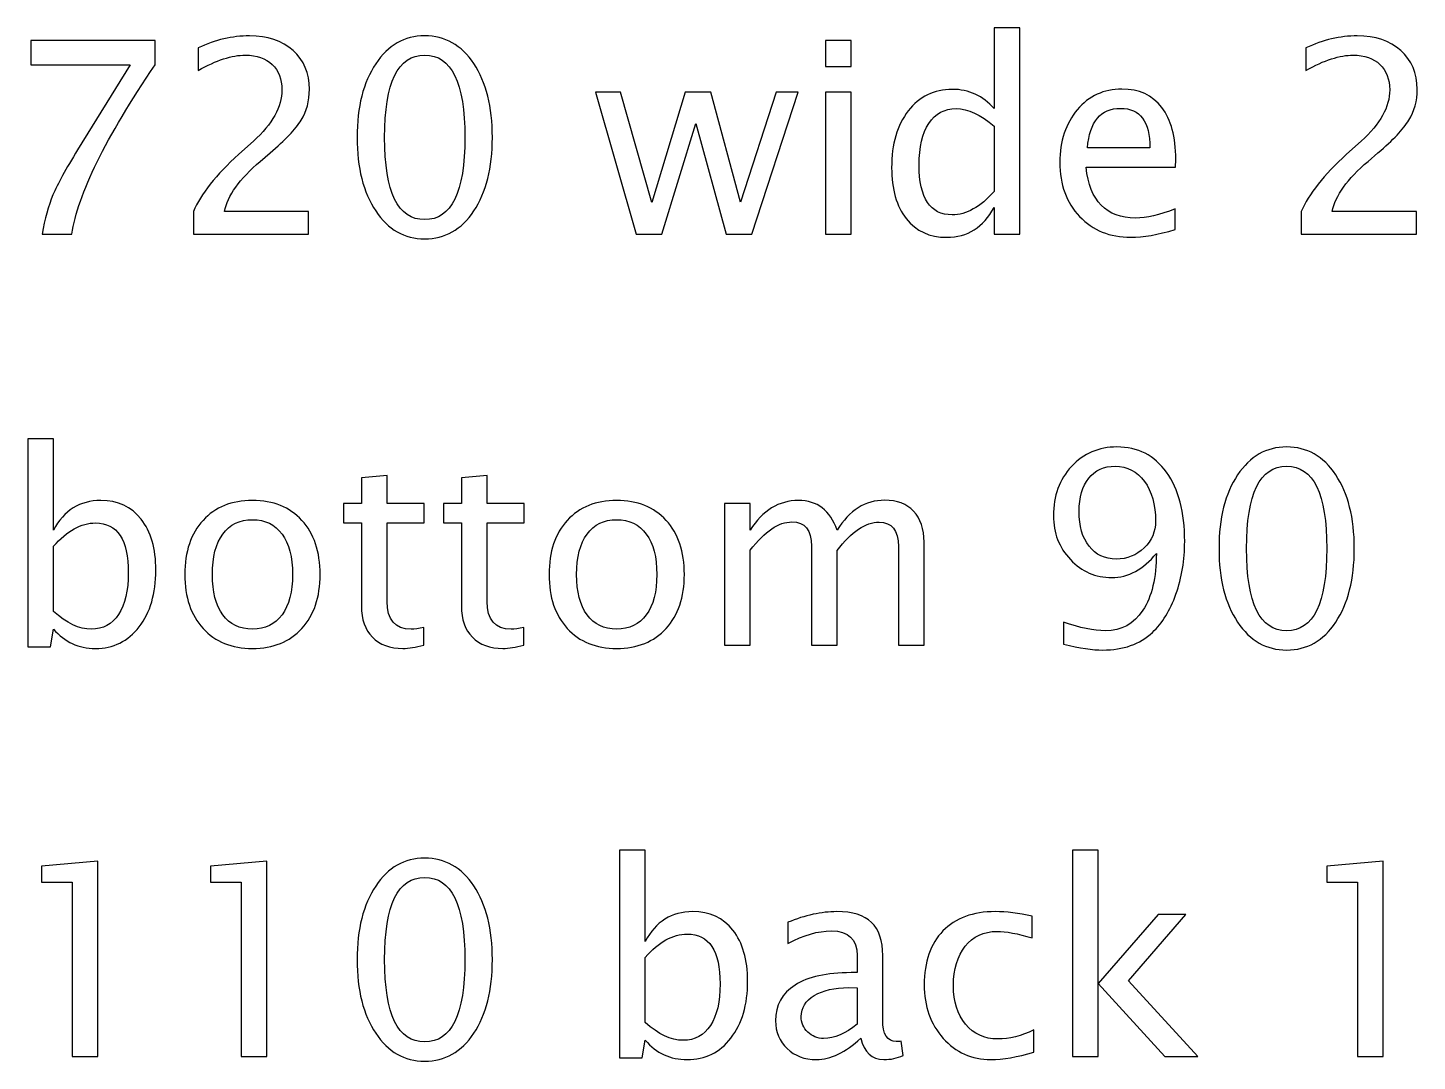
# Model space of a CAD drawing. Header units: centimetres. Extents: x -276 to 74, y -105 to 60.
# Drawn here: x -13.82 to 5.43, y -76.75 to -62.45 of the extents above; entities that cross this region are included whole.
import ezdxf

# ---------------------------------------------------------------- set-up
doc = ezdxf.new("R2010")
doc.units = ezdxf.units.CM
doc.header["$MEASUREMENT"] = 0
doc.layers.add('Layer 1', color=7, linetype='Continuous')

msp = doc.modelspace()

# ---------------------------------------------------------------- linework, layer by layer
at = {"layer": 'Layer 1'}
for points, knots in [([(-11.52961, -65.30326), (-11.52961, -65.30326), (-11.52961, -64.99211), (-11.52961, -64.99211), (-11.52961, -64.99211), (-11.4259, -64.74949), (-11.21661, -64.48464), (-10.90114, -64.1988), (-10.90114, -64.1988), (-10.90114, -64.1988), (-10.69741, -64.01606), (-10.69741, -64.01606), (-10.69741, -64.01606), (-10.43503, -63.77776), (-10.30353, -63.54193), (-10.30353, -63.30733), (-10.30353, -63.30733), (-10.30353, -63.15731), (-10.3486, -63.04001), (-10.43812, -62.9542), (-10.43812, -62.9542), (-10.52764, -62.86839), (-10.65173, -62.82517), (-10.80915, -62.82517), (-10.80915, -62.82517), (-10.99313, -62.82517), (-11.21106, -62.89555), (-11.46294, -63.03631), (-11.46294, -63.03631), (-11.46294, -63.03631), (-11.46294, -62.72516), (-11.46294, -62.72516), (-11.46294, -62.72516), (-11.22525, -62.61403), (-10.98881, -62.55847), (-10.75297, -62.55847), (-10.75297, -62.55847), (-10.50232, -62.55847), (-10.30106, -62.62576), (-10.14919, -62.76096), (-10.14919, -62.76096), (-9.99794, -62.89617), (-9.922, -63.0752), (-9.922, -63.29869), (-9.922, -63.29869), (-9.922, -63.4592), (-9.96028, -63.60181), (-10.03683, -63.7259), (-10.03683, -63.7259), (-10.114, -63.85061), (-10.25661, -64.00124), (-10.4659, -64.17904), (-10.4659, -64.17904), (-10.4659, -64.17904), (-10.60357, -64.29634), (-10.60357, -64.29634), (-10.60357, -64.29634), (-10.89003, -64.53897), (-11.05548, -64.77109), (-11.09993, -64.99211), (-11.09993, -64.99211), (-11.09993, -64.99211), (-9.93312, -64.99211), (-9.93312, -64.99211), (-9.93312, -64.99211), (-9.93312, -64.99211), (-9.93312, -65.30326), (-9.93312, -65.30326), (-9.93312, -65.30326), (-9.93312, -65.30326), (-11.52961, -65.30326), (-11.52961, -65.30326)], [0, 0, 0, 0, 0.05263158, 0.05263158, 0.05263158, 0.05263158, 0.10526316, 0.10526316, 0.10526316, 0.10526316, 0.15789474, 0.15789474, 0.15789474, 0.15789474, 0.21052632, 0.21052632, 0.21052632, 0.21052632, 0.26315789, 0.26315789, 0.26315789, 0.26315789, 0.31578947, 0.31578947, 0.31578947, 0.31578947, 0.36842105, 0.36842105, 0.36842105, 0.36842105, 0.42105263, 0.42105263, 0.42105263, 0.42105263, 0.47368421, 0.47368421, 0.47368421, 0.47368421, 0.52631579, 0.52631579, 0.52631579, 0.52631579, 0.57894737, 0.57894737, 0.57894737, 0.57894737, 0.63157895, 0.63157895, 0.63157895, 0.63157895, 0.68421053, 0.68421053, 0.68421053, 0.68421053, 0.73684211, 0.73684211, 0.73684211, 0.73684211, 0.78947368, 0.78947368, 0.78947368, 0.78947368, 0.84210526, 0.84210526, 0.84210526, 0.84210526, 0.89473684, 0.89473684, 0.89473684, 0.89473684, 1, 1, 1, 1]), ([(-8.32427, -65.36994), (-8.60517, -65.36994), (-8.83174, -65.24091), (-9.00337, -64.98347), (-9.00337, -64.98347), (-9.17561, -64.72603), (-9.26143, -64.38648), (-9.26143, -63.9642), (-9.26143, -63.9642), (-9.26143, -63.54193), (-9.17561, -63.20238), (-9.00337, -62.94494), (-9.00337, -62.94494), (-8.83174, -62.6875), (-8.60517, -62.55847), (-8.32427, -62.55847), (-8.32427, -62.55847), (-8.04214, -62.55847), (-7.81557, -62.68688), (-7.64394, -62.9437), (-7.64394, -62.9437), (-7.47293, -63.20053), (-7.38712, -63.54069), (-7.38712, -63.9642), (-7.38712, -63.9642), (-7.38712, -64.38648), (-7.47293, -64.72603), (-7.64394, -64.98347), (-7.64394, -64.98347), (-7.81557, -65.24091), (-8.04214, -65.36994), (-8.32427, -65.36994)], [0, 0, 0, 0, 0.11111111, 0.11111111, 0.11111111, 0.11111111, 0.22222222, 0.22222222, 0.22222222, 0.22222222, 0.33333333, 0.33333333, 0.33333333, 0.33333333, 0.44444444, 0.44444444, 0.44444444, 0.44444444, 0.55555556, 0.55555556, 0.55555556, 0.55555556, 0.66666667, 0.66666667, 0.66666667, 0.66666667, 0.77777778, 0.77777778, 0.77777778, 0.77777778, 1, 1, 1, 1]), ([(-0.43748, -65.30326), (-0.43748, -65.30326), (-0.43748, -64.9347), (-0.43748, -64.9347), (-0.43748, -64.9347), (-0.58256, -65.21004), (-0.8011, -65.34771), (-1.09312, -65.34771), (-1.09312, -65.34771), (-1.33018, -65.34771), (-1.51663, -65.2619), (-1.65245, -65.08965), (-1.65245, -65.08965), (-1.78827, -64.91741), (-1.85617, -64.68219), (-1.85617, -64.38401), (-1.85617, -64.38401), (-1.85617, -64.05804), (-1.779, -63.79566), (-1.62528, -63.59687), (-1.62528, -63.59687), (-1.47094, -63.3987), (-1.26845, -63.2993), (-1.01718, -63.2993), (-1.01718, -63.2993), (-0.78443, -63.2993), (-0.59058, -63.3882), (-0.43748, -63.56662), (-0.43748, -63.56662), (-0.43748, -63.56662), (-0.43748, -62.44734), (-0.43748, -62.44734), (-0.43748, -62.44734), (-0.43748, -62.44734), (-0.08188, -62.44734), (-0.08188, -62.44734), (-0.08188, -62.44734), (-0.08188, -62.44734), (-0.08188, -65.30326), (-0.08188, -65.30326), (-0.08188, -65.30326), (-0.08188, -65.30326), (-0.43748, -65.30326), (-0.43748, -65.30326)], [0, 0, 0, 0, 0.08333333, 0.08333333, 0.08333333, 0.08333333, 0.16666667, 0.16666667, 0.16666667, 0.16666667, 0.25, 0.25, 0.25, 0.25, 0.33333333, 0.33333333, 0.33333333, 0.33333333, 0.41666667, 0.41666667, 0.41666667, 0.41666667, 0.5, 0.5, 0.5, 0.5, 0.58333333, 0.58333333, 0.58333333, 0.58333333, 0.66666667, 0.66666667, 0.66666667, 0.66666667, 0.75, 0.75, 0.75, 0.75, 0.83333333, 0.83333333, 0.83333333, 0.83333333, 1, 1, 1, 1]), ([(3.818, -65.30326), (3.818, -65.30326), (3.818, -64.99211), (3.818, -64.99211), (3.818, -64.99211), (3.92171, -64.74949), (4.131, -64.48464), (4.44647, -64.1988), (4.44647, -64.1988), (4.44647, -64.1988), (4.6502, -64.01606), (4.6502, -64.01606), (4.6502, -64.01606), (4.91258, -63.77776), (5.04408, -63.54193), (5.04408, -63.30733), (5.04408, -63.30733), (5.04408, -63.15731), (4.99901, -63.04001), (4.90949, -62.9542), (4.90949, -62.9542), (4.81997, -62.86839), (4.69588, -62.82517), (4.53846, -62.82517), (4.53846, -62.82517), (4.35448, -62.82517), (4.13655, -62.89555), (3.88467, -63.03631), (3.88467, -63.03631), (3.88467, -63.03631), (3.88467, -62.72516), (3.88467, -62.72516), (3.88467, -62.72516), (4.12236, -62.61403), (4.3588, -62.55847), (4.59464, -62.55847), (4.59464, -62.55847), (4.84529, -62.55847), (5.04655, -62.62576), (5.19842, -62.76096), (5.19842, -62.76096), (5.34967, -62.89617), (5.42561, -63.0752), (5.42561, -63.29869), (5.42561, -63.29869), (5.42561, -63.4592), (5.38733, -63.60181), (5.31078, -63.7259), (5.31078, -63.7259), (5.23361, -63.85061), (5.091, -64.00124), (4.88171, -64.17904), (4.88171, -64.17904), (4.88171, -64.17904), (4.74404, -64.29634), (4.74404, -64.29634), (4.74404, -64.29634), (4.45758, -64.53897), (4.29213, -64.77109), (4.24768, -64.99211), (4.24768, -64.99211), (4.24768, -64.99211), (5.41449, -64.99211), (5.41449, -64.99211), (5.41449, -64.99211), (5.41449, -64.99211), (5.41449, -65.30326), (5.41449, -65.30326), (5.41449, -65.30326), (5.41449, -65.30326), (3.818, -65.30326), (3.818, -65.30326)], [0, 0, 0, 0, 0.05263158, 0.05263158, 0.05263158, 0.05263158, 0.10526316, 0.10526316, 0.10526316, 0.10526316, 0.15789474, 0.15789474, 0.15789474, 0.15789474, 0.21052632, 0.21052632, 0.21052632, 0.21052632, 0.26315789, 0.26315789, 0.26315789, 0.26315789, 0.31578947, 0.31578947, 0.31578947, 0.31578947, 0.36842105, 0.36842105, 0.36842105, 0.36842105, 0.42105263, 0.42105263, 0.42105263, 0.42105263, 0.47368421, 0.47368421, 0.47368421, 0.47368421, 0.52631579, 0.52631579, 0.52631579, 0.52631579, 0.57894737, 0.57894737, 0.57894737, 0.57894737, 0.63157895, 0.63157895, 0.63157895, 0.63157895, 0.68421053, 0.68421053, 0.68421053, 0.68421053, 0.73684211, 0.73684211, 0.73684211, 0.73684211, 0.78947368, 0.78947368, 0.78947368, 0.78947368, 0.84210526, 0.84210526, 0.84210526, 0.84210526, 0.89473684, 0.89473684, 0.89473684, 0.89473684, 1, 1, 1, 1]), ([(-13.6237, -65.30326), (-13.58913, -65.09459), (-13.53913, -64.9137), (-13.47492, -64.76183), (-13.47492, -64.76183), (-13.41071, -64.60996), (-13.2965, -64.40068), (-13.13352, -64.13521), (-13.13352, -64.13521), (-13.13352, -64.13521), (-12.40503, -62.95852), (-12.40503, -62.95852), (-12.40503, -62.95852), (-12.40503, -62.95852), (-13.77928, -62.95852), (-13.77928, -62.95852), (-13.77928, -62.95852), (-13.77928, -62.95852), (-13.77928, -62.62515), (-13.77928, -62.62515), (-13.77928, -62.62515), (-13.77928, -62.62515), (-12.06054, -62.62515), (-12.06054, -62.62515), (-12.06054, -62.62515), (-12.06054, -62.62515), (-12.06054, -62.95852), (-12.06054, -62.95852), (-12.06054, -62.95852), (-12.74643, -63.97099), (-13.13043, -64.75257), (-13.21254, -65.30326), (-13.21254, -65.30326), (-13.21254, -65.30326), (-13.6237, -65.30326), (-13.6237, -65.30326)], [0, 0, 0, 0, 0.1, 0.1, 0.1, 0.1, 0.2, 0.2, 0.2, 0.2, 0.3, 0.3, 0.3, 0.3, 0.4, 0.4, 0.4, 0.4, 0.5, 0.5, 0.5, 0.5, 0.6, 0.6, 0.6, 0.6, 0.7, 0.7, 0.7, 0.7, 0.8, 0.8, 0.8, 0.8, 1, 1, 1, 1]), ([(-2.77111, -62.98075), (-2.77111, -62.98075), (-2.77111, -62.62515), (-2.77111, -62.62515), (-2.77111, -62.62515), (-2.77111, -62.62515), (-2.41551, -62.62515), (-2.41551, -62.62515), (-2.41551, -62.62515), (-2.41551, -62.62515), (-2.41551, -62.98075), (-2.41551, -62.98075), (-2.41551, -62.98075), (-2.41551, -62.98075), (-2.77111, -62.98075), (-2.77111, -62.98075)], [0, 0, 0, 0, 0.2, 0.2, 0.2, 0.2, 0.4, 0.4, 0.4, 0.4, 0.6, 0.6, 0.6, 0.6, 1, 1, 1, 1]), ([(-8.32489, -65.10323), (-7.95386, -65.10323), (-7.76865, -64.72356), (-7.76865, -63.9642), (-7.76865, -63.9642), (-7.76865, -63.20485), (-7.95386, -62.82517), (-8.32489, -62.82517), (-8.32489, -62.82517), (-8.69469, -62.82517), (-8.8799, -63.20485), (-8.8799, -63.9642), (-8.8799, -63.9642), (-8.8799, -64.72356), (-8.69469, -65.10323), (-8.32489, -65.10323)], [0, 0, 0, 0, 0.2, 0.2, 0.2, 0.2, 0.4, 0.4, 0.4, 0.4, 0.6, 0.6, 0.6, 0.6, 1, 1, 1, 1]), ([(2.07148, -65.24029), (1.83256, -65.3119), (1.62822, -65.34771), (1.45782, -65.34771), (1.45782, -65.34771), (1.16705, -65.34771), (0.9306, -65.2514), (0.74848, -65.0594), (0.74848, -65.0594), (0.56635, -64.8674), (0.47499, -64.61861), (0.47499, -64.31239), (0.47499, -64.31239), (0.47499, -64.01544), (0.55524, -63.77159), (0.71637, -63.58082), (0.71637, -63.58082), (0.8775, -63.39067), (1.0837, -63.2956), (1.33497, -63.2956), (1.33497, -63.2956), (1.57265, -63.2956), (1.75663, -63.38018), (1.88627, -63.54934), (1.88627, -63.54934), (2.01592, -63.71849), (2.08074, -63.95803), (2.08074, -64.26856), (2.08074, -64.26856), (2.08074, -64.26856), (2.07889, -64.37722), (2.07889, -64.37722), (2.07889, -64.37722), (2.07889, -64.37722), (0.83799, -64.37722), (0.83799, -64.37722), (0.83799, -64.37722), (0.88985, -64.84641), (1.11889, -65.08101), (1.5245, -65.08101), (1.5245, -65.08101), (1.67328, -65.08101), (1.85541, -65.03903), (2.07148, -64.95507), (2.07148, -64.95507), (2.07148, -64.95507), (2.07148, -65.24029), (2.07148, -65.24029)], [0, 0, 0, 0, 0.07692308, 0.07692308, 0.07692308, 0.07692308, 0.15384615, 0.15384615, 0.15384615, 0.15384615, 0.23076923, 0.23076923, 0.23076923, 0.23076923, 0.30769231, 0.30769231, 0.30769231, 0.30769231, 0.38461538, 0.38461538, 0.38461538, 0.38461538, 0.46153846, 0.46153846, 0.46153846, 0.46153846, 0.53846154, 0.53846154, 0.53846154, 0.53846154, 0.61538462, 0.61538462, 0.61538462, 0.61538462, 0.69230769, 0.69230769, 0.69230769, 0.69230769, 0.76923077, 0.76923077, 0.76923077, 0.76923077, 0.84615385, 0.84615385, 0.84615385, 0.84615385, 1, 1, 1, 1]), ([(-5.39551, -65.30326), (-5.39551, -65.30326), (-5.95854, -63.34005), (-5.95854, -63.34005), (-5.95854, -63.34005), (-5.95854, -63.34005), (-5.61159, -63.34005), (-5.61159, -63.34005), (-5.61159, -63.34005), (-5.61159, -63.34005), (-5.18005, -64.86432), (-5.18005, -64.86432), (-5.18005, -64.86432), (-5.18005, -64.86432), (-4.71456, -63.34005), (-4.71456, -63.34005), (-4.71456, -63.34005), (-4.71456, -63.34005), (-4.35896, -63.34005), (-4.35896, -63.34005), (-4.35896, -63.34005), (-4.35896, -63.34005), (-3.94965, -64.86185), (-3.94965, -64.86185), (-3.94965, -64.86185), (-3.94965, -64.86185), (-3.45453, -63.34005), (-3.45453, -63.34005), (-3.45453, -63.34005), (-3.45453, -63.34005), (-3.15078, -63.34005), (-3.15078, -63.34005), (-3.15078, -63.34005), (-3.15078, -63.34005), (-3.79161, -65.30326), (-3.79161, -65.30326), (-3.79161, -65.30326), (-3.79161, -65.30326), (-4.14721, -65.30326), (-4.14721, -65.30326), (-4.14721, -65.30326), (-4.14721, -65.30326), (-4.56825, -63.7722), (-4.56825, -63.7722), (-4.56825, -63.7722), (-4.56825, -63.7722), (-5.03991, -65.30326), (-5.03991, -65.30326), (-5.03991, -65.30326), (-5.03991, -65.30326), (-5.39551, -65.30326), (-5.39551, -65.30326)], [0, 0, 0, 0, 0.07142857, 0.07142857, 0.07142857, 0.07142857, 0.14285714, 0.14285714, 0.14285714, 0.14285714, 0.21428571, 0.21428571, 0.21428571, 0.21428571, 0.28571429, 0.28571429, 0.28571429, 0.28571429, 0.35714286, 0.35714286, 0.35714286, 0.35714286, 0.42857143, 0.42857143, 0.42857143, 0.42857143, 0.5, 0.5, 0.5, 0.5, 0.57142857, 0.57142857, 0.57142857, 0.57142857, 0.64285714, 0.64285714, 0.64285714, 0.64285714, 0.71428571, 0.71428571, 0.71428571, 0.71428571, 0.78571429, 0.78571429, 0.78571429, 0.78571429, 0.85714286, 0.85714286, 0.85714286, 0.85714286, 1, 1, 1, 1]), ([(-2.77111, -65.30326), (-2.77111, -65.30326), (-2.77111, -63.34005), (-2.77111, -63.34005), (-2.77111, -63.34005), (-2.77111, -63.34005), (-2.41551, -63.34005), (-2.41551, -63.34005), (-2.41551, -63.34005), (-2.41551, -63.34005), (-2.41551, -65.30326), (-2.41551, -65.30326), (-2.41551, -65.30326), (-2.41551, -65.30326), (-2.77111, -65.30326), (-2.77111, -65.30326)], [0, 0, 0, 0, 0.2, 0.2, 0.2, 0.2, 0.4, 0.4, 0.4, 0.4, 0.6, 0.6, 0.6, 0.6, 1, 1, 1, 1]), ([(-0.43748, -63.80986), (-0.62207, -63.6475), (-0.79678, -63.566), (-0.96224, -63.566), (-0.96224, -63.566), (-1.12522, -63.566), (-1.25116, -63.63391), (-1.34068, -63.77035), (-1.34068, -63.77035), (-1.4302, -63.90617), (-1.47465, -64.09879), (-1.47465, -64.3482), (-1.47465, -64.3482), (-1.47465, -64.8069), (-1.32277, -65.03656), (-1.01842, -65.03656), (-1.01842, -65.03656), (-0.82086, -65.03656), (-0.62701, -64.92852), (-0.43748, -64.71306), (-0.43748, -64.71306), (-0.43748, -64.71306), (-0.43748, -63.80986), (-0.43748, -63.80986)], [0, 0, 0, 0, 0.14285714, 0.14285714, 0.14285714, 0.14285714, 0.28571429, 0.28571429, 0.28571429, 0.28571429, 0.42857143, 0.42857143, 0.42857143, 0.42857143, 0.57142857, 0.57142857, 0.57142857, 0.57142857, 0.71428571, 0.71428571, 0.71428571, 0.71428571, 1, 1, 1, 1]), ([(0.85651, -64.11052), (0.85651, -64.11052), (1.72329, -64.11052), (1.72329, -64.11052), (1.72329, -64.11052), (1.72329, -63.74504), (1.58685, -63.5623), (1.3146, -63.5623), (1.3146, -63.5623), (1.04049, -63.5623), (0.888, -63.74504), (0.85651, -64.11052)], [0, 0, 0, 0, 0.25, 0.25, 0.25, 0.25, 0.5, 0.5, 0.5, 0.5, 1, 1, 1, 1]), ([(-13.82373, -71.01756), (-13.82373, -71.01756), (-13.82373, -68.13941), (-13.82373, -68.13941), (-13.82373, -68.13941), (-13.82373, -68.13941), (-13.46813, -68.13941), (-13.46813, -68.13941), (-13.46813, -68.13941), (-13.46813, -68.13941), (-13.46813, -69.40315), (-13.46813, -69.40315), (-13.46813, -69.40315), (-13.32243, -69.12843), (-13.10327, -68.99137), (-12.81126, -68.99137), (-12.81126, -68.99137), (-12.57481, -68.99137), (-12.38898, -69.07719), (-12.25316, -69.24943), (-12.25316, -69.24943), (-12.11734, -69.42168), (-12.04943, -69.65689), (-12.04943, -69.95508), (-12.04943, -69.95508), (-12.04943, -70.27981), (-12.1266, -70.54219), (-12.28033, -70.74098), (-12.28033, -70.74098), (-12.43405, -70.94038), (-12.63654, -71.03978), (-12.88719, -71.03978), (-12.88719, -71.03978), (-13.11994, -71.03978), (-13.31379, -70.95088), (-13.46813, -70.77246), (-13.46813, -70.77246), (-13.46813, -70.77246), (-13.51134, -71.01756), (-13.51134, -71.01756), (-13.51134, -71.01756), (-13.51134, -71.01756), (-13.82373, -71.01756), (-13.82373, -71.01756)], [0, 0, 0, 0, 0.08333333, 0.08333333, 0.08333333, 0.08333333, 0.16666667, 0.16666667, 0.16666667, 0.16666667, 0.25, 0.25, 0.25, 0.25, 0.33333333, 0.33333333, 0.33333333, 0.33333333, 0.41666667, 0.41666667, 0.41666667, 0.41666667, 0.5, 0.5, 0.5, 0.5, 0.58333333, 0.58333333, 0.58333333, 0.58333333, 0.66666667, 0.66666667, 0.66666667, 0.66666667, 0.75, 0.75, 0.75, 0.75, 0.83333333, 0.83333333, 0.83333333, 0.83333333, 1, 1, 1, 1]), ([(0.52624, -70.98051), (0.52624, -70.98051), (0.52624, -70.67677), (0.52624, -70.67677), (0.52624, -70.67677), (0.75281, -70.75579), (0.94542, -70.7953), (1.1047, -70.7953), (1.1047, -70.7953), (1.32634, -70.7953), (1.49981, -70.70085), (1.62452, -70.51194), (1.62452, -70.51194), (1.74923, -70.32302), (1.81158, -70.06003), (1.81158, -69.72356), (1.81158, -69.72356), (1.6307, -69.94643), (1.42511, -70.05817), (1.19422, -70.05817), (1.19422, -70.05817), (0.96888, -70.05817), (0.7775, -69.97545), (0.62069, -69.80938), (0.62069, -69.80938), (0.46388, -69.64331), (0.38548, -69.44143), (0.38548, -69.20251), (0.38548, -69.20251), (0.38548, -68.9284), (0.46882, -68.70121), (0.63613, -68.52094), (0.63613, -68.52094), (0.80281, -68.34067), (1.01272, -68.25054), (1.26583, -68.25054), (1.26583, -68.25054), (1.55661, -68.25054), (1.78565, -68.36722), (1.95296, -68.60058), (1.95296, -68.60058), (2.12026, -68.83395), (2.20422, -69.15312), (2.20422, -69.55873), (2.20422, -69.55873), (2.20422, -69.81679), (2.1641, -70.05941), (2.08322, -70.2866), (2.08322, -70.2866), (2.00235, -70.51441), (1.89431, -70.69097), (1.75787, -70.81753), (1.75787, -70.81753), (1.58378, -70.98051), (1.35412, -71.06201), (1.07013, -71.06201), (1.07013, -71.06201), (0.92999, -71.06201), (0.7491, -71.03484), (0.52624, -70.98051)], [0, 0, 0, 0, 0.0625, 0.0625, 0.0625, 0.0625, 0.125, 0.125, 0.125, 0.125, 0.1875, 0.1875, 0.1875, 0.1875, 0.25, 0.25, 0.25, 0.25, 0.3125, 0.3125, 0.3125, 0.3125, 0.375, 0.375, 0.375, 0.375, 0.4375, 0.4375, 0.4375, 0.4375, 0.5, 0.5, 0.5, 0.5, 0.5625, 0.5625, 0.5625, 0.5625, 0.625, 0.625, 0.625, 0.625, 0.6875, 0.6875, 0.6875, 0.6875, 0.75, 0.75, 0.75, 0.75, 0.8125, 0.8125, 0.8125, 0.8125, 0.875, 0.875, 0.875, 0.875, 1, 1, 1, 1]), ([(3.61675, -71.06201), (3.33585, -71.06201), (3.10928, -70.93298), (2.93765, -70.67554), (2.93765, -70.67554), (2.76541, -70.4181), (2.67959, -70.07855), (2.67959, -69.65627), (2.67959, -69.65627), (2.67959, -69.234), (2.76541, -68.89445), (2.93765, -68.63701), (2.93765, -68.63701), (3.10928, -68.37957), (3.33585, -68.25054), (3.61675, -68.25054), (3.61675, -68.25054), (3.89888, -68.25054), (4.12545, -68.37895), (4.29708, -68.63577), (4.29708, -68.63577), (4.46809, -68.8926), (4.5539, -69.23276), (4.5539, -69.65627), (4.5539, -69.65627), (4.5539, -70.07855), (4.46809, -70.4181), (4.29708, -70.67554), (4.29708, -70.67554), (4.12545, -70.93298), (3.89888, -71.06201), (3.61675, -71.06201)], [0, 0, 0, 0, 0.11111111, 0.11111111, 0.11111111, 0.11111111, 0.22222222, 0.22222222, 0.22222222, 0.22222222, 0.33333333, 0.33333333, 0.33333333, 0.33333333, 0.44444444, 0.44444444, 0.44444444, 0.44444444, 0.55555556, 0.55555556, 0.55555556, 0.55555556, 0.66666667, 0.66666667, 0.66666667, 0.66666667, 0.77777778, 0.77777778, 0.77777778, 0.77777778, 1, 1, 1, 1]), ([(0.74108, -69.14201), (0.74108, -69.34574), (0.78738, -69.50687), (0.87998, -69.6254), (0.87998, -69.6254), (0.97259, -69.74332), (1.09729, -69.80259), (1.25472, -69.80259), (1.25472, -69.80259), (1.40598, -69.80259), (1.535, -69.75135), (1.64119, -69.64886), (1.64119, -69.64886), (1.74738, -69.54638), (1.80047, -69.42229), (1.80047, -69.27783), (1.80047, -69.27783), (1.80047, -69.04941), (1.74923, -68.86543), (1.64613, -68.72653), (1.64613, -68.72653), (1.54365, -68.587), (1.40906, -68.51724), (1.24176, -68.51724), (1.24176, -68.51724), (1.08557, -68.51724), (0.96333, -68.5728), (0.87443, -68.68393), (0.87443, -68.68393), (0.78553, -68.79505), (0.74108, -68.94754), (0.74108, -69.14201)], [0, 0, 0, 0, 0.11111111, 0.11111111, 0.11111111, 0.11111111, 0.22222222, 0.22222222, 0.22222222, 0.22222222, 0.33333333, 0.33333333, 0.33333333, 0.33333333, 0.44444444, 0.44444444, 0.44444444, 0.44444444, 0.55555556, 0.55555556, 0.55555556, 0.55555556, 0.66666667, 0.66666667, 0.66666667, 0.66666667, 0.77777778, 0.77777778, 0.77777778, 0.77777778, 1, 1, 1, 1]), ([(3.61613, -70.7953), (3.98716, -70.7953), (4.17237, -70.41563), (4.17237, -69.65627), (4.17237, -69.65627), (4.17237, -68.89692), (3.98716, -68.51724), (3.61613, -68.51724), (3.61613, -68.51724), (3.24633, -68.51724), (3.06112, -68.89692), (3.06112, -69.65627), (3.06112, -69.65627), (3.06112, -70.41563), (3.24633, -70.7953), (3.61613, -70.7953)], [0, 0, 0, 0, 0.2, 0.2, 0.2, 0.2, 0.4, 0.4, 0.4, 0.4, 0.6, 0.6, 0.6, 0.6, 1, 1, 1, 1]), ([(-8.33908, -70.99471), (-8.44897, -71.02496), (-8.54466, -71.03978), (-8.62554, -71.03978), (-8.62554, -71.03978), (-8.80704, -71.03978), (-8.94842, -70.98792), (-9.04966, -70.8842), (-9.04966, -70.8842), (-9.15153, -70.78049), (-9.20215, -70.63664), (-9.20215, -70.45205), (-9.20215, -70.45205), (-9.20215, -70.45205), (-9.20215, -69.29882), (-9.20215, -69.29882), (-9.20215, -69.29882), (-9.20215, -69.29882), (-9.44786, -69.29882), (-9.44786, -69.29882), (-9.44786, -69.29882), (-9.44786, -69.29882), (-9.44786, -69.03212), (-9.44786, -69.03212), (-9.44786, -69.03212), (-9.44786, -69.03212), (-9.20215, -69.03212), (-9.20215, -69.03212), (-9.20215, -69.03212), (-9.20215, -69.03212), (-9.20215, -68.67714), (-9.20215, -68.67714), (-9.20215, -68.67714), (-9.20215, -68.67714), (-8.84655, -68.64318), (-8.84655, -68.64318), (-8.84655, -68.64318), (-8.84655, -68.64318), (-8.84655, -69.03212), (-8.84655, -69.03212), (-8.84655, -69.03212), (-8.84655, -69.03212), (-8.33167, -69.03212), (-8.33167, -69.03212), (-8.33167, -69.03212), (-8.33167, -69.03212), (-8.33167, -69.29882), (-8.33167, -69.29882), (-8.33167, -69.29882), (-8.33167, -69.29882), (-8.84655, -69.29882), (-8.84655, -69.29882), (-8.84655, -69.29882), (-8.84655, -69.29882), (-8.84655, -70.38785), (-8.84655, -70.38785), (-8.84655, -70.38785), (-8.84655, -70.64467), (-8.73481, -70.77308), (-8.51194, -70.77308), (-8.51194, -70.77308), (-8.46441, -70.77308), (-8.40699, -70.76505), (-8.33908, -70.74962), (-8.33908, -70.74962), (-8.33908, -70.74962), (-8.33908, -70.99471), (-8.33908, -70.99471)], [0, 0, 0, 0, 0.05555556, 0.05555556, 0.05555556, 0.05555556, 0.11111111, 0.11111111, 0.11111111, 0.11111111, 0.16666667, 0.16666667, 0.16666667, 0.16666667, 0.22222222, 0.22222222, 0.22222222, 0.22222222, 0.27777778, 0.27777778, 0.27777778, 0.27777778, 0.33333333, 0.33333333, 0.33333333, 0.33333333, 0.38888889, 0.38888889, 0.38888889, 0.38888889, 0.44444444, 0.44444444, 0.44444444, 0.44444444, 0.5, 0.5, 0.5, 0.5, 0.55555556, 0.55555556, 0.55555556, 0.55555556, 0.61111111, 0.61111111, 0.61111111, 0.61111111, 0.66666667, 0.66666667, 0.66666667, 0.66666667, 0.72222222, 0.72222222, 0.72222222, 0.72222222, 0.77777778, 0.77777778, 0.77777778, 0.77777778, 0.83333333, 0.83333333, 0.83333333, 0.83333333, 0.88888889, 0.88888889, 0.88888889, 0.88888889, 1, 1, 1, 1]), ([(-6.95372, -70.99471), (-7.06361, -71.02496), (-7.1593, -71.03978), (-7.24018, -71.03978), (-7.24018, -71.03978), (-7.42168, -71.03978), (-7.56306, -70.98792), (-7.6643, -70.8842), (-7.6643, -70.8842), (-7.76617, -70.78049), (-7.81679, -70.63664), (-7.81679, -70.45205), (-7.81679, -70.45205), (-7.81679, -70.45205), (-7.81679, -69.29882), (-7.81679, -69.29882), (-7.81679, -69.29882), (-7.81679, -69.29882), (-8.0625, -69.29882), (-8.0625, -69.29882), (-8.0625, -69.29882), (-8.0625, -69.29882), (-8.0625, -69.03212), (-8.0625, -69.03212), (-8.0625, -69.03212), (-8.0625, -69.03212), (-7.81679, -69.03212), (-7.81679, -69.03212), (-7.81679, -69.03212), (-7.81679, -69.03212), (-7.81679, -68.67714), (-7.81679, -68.67714), (-7.81679, -68.67714), (-7.81679, -68.67714), (-7.46119, -68.64318), (-7.46119, -68.64318), (-7.46119, -68.64318), (-7.46119, -68.64318), (-7.46119, -69.03212), (-7.46119, -69.03212), (-7.46119, -69.03212), (-7.46119, -69.03212), (-6.94631, -69.03212), (-6.94631, -69.03212), (-6.94631, -69.03212), (-6.94631, -69.03212), (-6.94631, -69.29882), (-6.94631, -69.29882), (-6.94631, -69.29882), (-6.94631, -69.29882), (-7.46119, -69.29882), (-7.46119, -69.29882), (-7.46119, -69.29882), (-7.46119, -69.29882), (-7.46119, -70.38785), (-7.46119, -70.38785), (-7.46119, -70.38785), (-7.46119, -70.64467), (-7.34945, -70.77308), (-7.12658, -70.77308), (-7.12658, -70.77308), (-7.07905, -70.77308), (-7.02163, -70.76505), (-6.95372, -70.74962), (-6.95372, -70.74962), (-6.95372, -70.74962), (-6.95372, -70.99471), (-6.95372, -70.99471)], [0, 0, 0, 0, 0.05555556, 0.05555556, 0.05555556, 0.05555556, 0.11111111, 0.11111111, 0.11111111, 0.11111111, 0.16666667, 0.16666667, 0.16666667, 0.16666667, 0.22222222, 0.22222222, 0.22222222, 0.22222222, 0.27777778, 0.27777778, 0.27777778, 0.27777778, 0.33333333, 0.33333333, 0.33333333, 0.33333333, 0.38888889, 0.38888889, 0.38888889, 0.38888889, 0.44444444, 0.44444444, 0.44444444, 0.44444444, 0.5, 0.5, 0.5, 0.5, 0.55555556, 0.55555556, 0.55555556, 0.55555556, 0.61111111, 0.61111111, 0.61111111, 0.61111111, 0.66666667, 0.66666667, 0.66666667, 0.66666667, 0.72222222, 0.72222222, 0.72222222, 0.72222222, 0.77777778, 0.77777778, 0.77777778, 0.77777778, 0.83333333, 0.83333333, 0.83333333, 0.83333333, 0.88888889, 0.88888889, 0.88888889, 0.88888889, 1, 1, 1, 1]), ([(-10.71099, -71.03978), (-10.9993, -71.03978), (-11.22772, -70.94779), (-11.39564, -70.76382), (-11.39564, -70.76382), (-11.56418, -70.57985), (-11.64814, -70.32981), (-11.64814, -70.01434), (-11.64814, -70.01434), (-11.64814, -69.69949), (-11.56418, -69.45007), (-11.39564, -69.26672), (-11.39564, -69.26672), (-11.22772, -69.08336), (-10.9993, -68.99137), (-10.71099, -68.99137), (-10.71099, -68.99137), (-10.42268, -68.99137), (-10.19426, -69.08336), (-10.02634, -69.26672), (-10.02634, -69.26672), (-9.8578, -69.45007), (-9.77383, -69.69949), (-9.77383, -70.01434), (-9.77383, -70.01434), (-9.77383, -70.32981), (-9.8578, -70.57985), (-10.02634, -70.76382), (-10.02634, -70.76382), (-10.19426, -70.94779), (-10.42268, -71.03978), (-10.71099, -71.03978)], [0, 0, 0, 0, 0.11111111, 0.11111111, 0.11111111, 0.11111111, 0.22222222, 0.22222222, 0.22222222, 0.22222222, 0.33333333, 0.33333333, 0.33333333, 0.33333333, 0.44444444, 0.44444444, 0.44444444, 0.44444444, 0.55555556, 0.55555556, 0.55555556, 0.55555556, 0.66666667, 0.66666667, 0.66666667, 0.66666667, 0.77777778, 0.77777778, 0.77777778, 0.77777778, 1, 1, 1, 1]), ([(-5.66467, -71.03978), (-5.95298, -71.03978), (-6.1814, -70.94779), (-6.34932, -70.76382), (-6.34932, -70.76382), (-6.51786, -70.57985), (-6.60182, -70.32981), (-6.60182, -70.01434), (-6.60182, -70.01434), (-6.60182, -69.69949), (-6.51786, -69.45007), (-6.34932, -69.26672), (-6.34932, -69.26672), (-6.1814, -69.08336), (-5.95298, -68.99137), (-5.66467, -68.99137), (-5.66467, -68.99137), (-5.37636, -68.99137), (-5.14794, -69.08336), (-4.98002, -69.26672), (-4.98002, -69.26672), (-4.81148, -69.45007), (-4.72751, -69.69949), (-4.72751, -70.01434), (-4.72751, -70.01434), (-4.72751, -70.32981), (-4.81148, -70.57985), (-4.98002, -70.76382), (-4.98002, -70.76382), (-5.14794, -70.94779), (-5.37636, -71.03978), (-5.66467, -71.03978)], [0, 0, 0, 0, 0.11111111, 0.11111111, 0.11111111, 0.11111111, 0.22222222, 0.22222222, 0.22222222, 0.22222222, 0.33333333, 0.33333333, 0.33333333, 0.33333333, 0.44444444, 0.44444444, 0.44444444, 0.44444444, 0.55555556, 0.55555556, 0.55555556, 0.55555556, 0.66666667, 0.66666667, 0.66666667, 0.66666667, 0.77777778, 0.77777778, 0.77777778, 0.77777778, 1, 1, 1, 1]), ([(-4.17065, -70.99533), (-4.17065, -70.99533), (-4.17065, -69.03212), (-4.17065, -69.03212), (-4.17065, -69.03212), (-4.17065, -69.03212), (-3.81505, -69.03212), (-3.81505, -69.03212), (-3.81505, -69.03212), (-3.81505, -69.03212), (-3.81505, -69.40315), (-3.81505, -69.40315), (-3.81505, -69.40315), (-3.64157, -69.12843), (-3.41932, -68.99137), (-3.14706, -68.99137), (-3.14706, -68.99137), (-2.88469, -68.99137), (-2.70627, -69.12843), (-2.61119, -69.40315), (-2.61119, -69.40315), (-2.44265, -69.12596), (-2.22287, -68.98767), (-1.95309, -68.98767), (-1.95309, -68.98767), (-1.78084, -68.98767), (-1.64688, -69.03829), (-1.55118, -69.14016), (-1.55118, -69.14016), (-1.45549, -69.24202), (-1.40734, -69.38463), (-1.40734, -69.56799), (-1.40734, -69.56799), (-1.40734, -69.56799), (-1.40734, -70.99533), (-1.40734, -70.99533), (-1.40734, -70.99533), (-1.40734, -70.99533), (-1.76294, -70.99533), (-1.76294, -70.99533), (-1.76294, -70.99533), (-1.76294, -70.99533), (-1.76294, -69.62664), (-1.76294, -69.62664), (-1.76294, -69.62664), (-1.76294, -69.40315), (-1.85184, -69.29141), (-2.02964, -69.29141), (-2.02964, -69.29141), (-2.21423, -69.29141), (-2.40808, -69.42168), (-2.61119, -69.68282), (-2.61119, -69.68282), (-2.61119, -69.68282), (-2.61119, -70.99533), (-2.61119, -70.99533), (-2.61119, -70.99533), (-2.61119, -70.99533), (-2.96679, -70.99533), (-2.96679, -70.99533), (-2.96679, -70.99533), (-2.96679, -70.99533), (-2.96679, -69.6254), (-2.96679, -69.6254), (-2.96679, -69.6254), (-2.96679, -69.40007), (-3.05693, -69.28771), (-3.23782, -69.28771), (-3.23782, -69.28771), (-3.41747, -69.28771), (-3.61009, -69.41859), (-3.81505, -69.68097), (-3.81505, -69.68097), (-3.81505, -69.68097), (-3.81505, -70.99533), (-3.81505, -70.99533), (-3.81505, -70.99533), (-3.81505, -70.99533), (-4.17065, -70.99533), (-4.17065, -70.99533)], [0, 0, 0, 0, 0.04761905, 0.04761905, 0.04761905, 0.04761905, 0.0952381, 0.0952381, 0.0952381, 0.0952381, 0.14285714, 0.14285714, 0.14285714, 0.14285714, 0.19047619, 0.19047619, 0.19047619, 0.19047619, 0.23809524, 0.23809524, 0.23809524, 0.23809524, 0.28571429, 0.28571429, 0.28571429, 0.28571429, 0.33333333, 0.33333333, 0.33333333, 0.33333333, 0.38095238, 0.38095238, 0.38095238, 0.38095238, 0.42857143, 0.42857143, 0.42857143, 0.42857143, 0.47619048, 0.47619048, 0.47619048, 0.47619048, 0.52380952, 0.52380952, 0.52380952, 0.52380952, 0.57142857, 0.57142857, 0.57142857, 0.57142857, 0.61904762, 0.61904762, 0.61904762, 0.61904762, 0.66666667, 0.66666667, 0.66666667, 0.66666667, 0.71428571, 0.71428571, 0.71428571, 0.71428571, 0.76190476, 0.76190476, 0.76190476, 0.76190476, 0.80952381, 0.80952381, 0.80952381, 0.80952381, 0.85714286, 0.85714286, 0.85714286, 0.85714286, 0.9047619, 0.9047619, 0.9047619, 0.9047619, 1, 1, 1, 1]), ([(-10.71161, -70.77308), (-10.53566, -70.77308), (-10.3986, -70.70702), (-10.30106, -70.57429), (-10.30106, -70.57429), (-10.20414, -70.44217), (-10.15536, -70.25511), (-10.15536, -70.01434), (-10.15536, -70.01434), (-10.15536, -69.77419), (-10.20414, -69.58775), (-10.30106, -69.45563), (-10.30106, -69.45563), (-10.3986, -69.32413), (-10.53566, -69.25807), (-10.71161, -69.25807), (-10.71161, -69.25807), (-10.88817, -69.25807), (-11.02523, -69.32413), (-11.12154, -69.45563), (-11.12154, -69.45563), (-11.21846, -69.58775), (-11.26662, -69.77419), (-11.26662, -70.01434), (-11.26662, -70.01434), (-11.26662, -70.25511), (-11.21846, -70.44217), (-11.12154, -70.57429), (-11.12154, -70.57429), (-11.02523, -70.70702), (-10.88817, -70.77308), (-10.71161, -70.77308)], [0, 0, 0, 0, 0.11111111, 0.11111111, 0.11111111, 0.11111111, 0.22222222, 0.22222222, 0.22222222, 0.22222222, 0.33333333, 0.33333333, 0.33333333, 0.33333333, 0.44444444, 0.44444444, 0.44444444, 0.44444444, 0.55555556, 0.55555556, 0.55555556, 0.55555556, 0.66666667, 0.66666667, 0.66666667, 0.66666667, 0.77777778, 0.77777778, 0.77777778, 0.77777778, 1, 1, 1, 1]), ([(-5.66529, -70.77308), (-5.48934, -70.77308), (-5.35228, -70.70702), (-5.25474, -70.57429), (-5.25474, -70.57429), (-5.15782, -70.44217), (-5.10904, -70.25511), (-5.10904, -70.01434), (-5.10904, -70.01434), (-5.10904, -69.77419), (-5.15782, -69.58775), (-5.25474, -69.45563), (-5.25474, -69.45563), (-5.35228, -69.32413), (-5.48934, -69.25807), (-5.66529, -69.25807), (-5.66529, -69.25807), (-5.84185, -69.25807), (-5.97891, -69.32413), (-6.07522, -69.45563), (-6.07522, -69.45563), (-6.17214, -69.58775), (-6.2203, -69.77419), (-6.2203, -70.01434), (-6.2203, -70.01434), (-6.2203, -70.25511), (-6.17214, -70.44217), (-6.07522, -70.57429), (-6.07522, -70.57429), (-5.97891, -70.70702), (-5.84185, -70.77308), (-5.66529, -70.77308)], [0, 0, 0, 0, 0.11111111, 0.11111111, 0.11111111, 0.11111111, 0.22222222, 0.22222222, 0.22222222, 0.22222222, 0.33333333, 0.33333333, 0.33333333, 0.33333333, 0.44444444, 0.44444444, 0.44444444, 0.44444444, 0.55555556, 0.55555556, 0.55555556, 0.55555556, 0.66666667, 0.66666667, 0.66666667, 0.66666667, 0.77777778, 0.77777778, 0.77777778, 0.77777778, 1, 1, 1, 1]), ([(-13.46813, -70.52737), (-13.28477, -70.69097), (-13.11006, -70.77308), (-12.94399, -70.77308), (-12.94399, -70.77308), (-12.78039, -70.77308), (-12.65383, -70.70455), (-12.56493, -70.56812), (-12.56493, -70.56812), (-12.47541, -70.43168), (-12.43096, -70.23968), (-12.43096, -69.9915), (-12.43096, -69.9915), (-12.43096, -69.53218), (-12.58283, -69.30252), (-12.88657, -69.30252), (-12.88657, -69.30252), (-13.08537, -69.30252), (-13.27922, -69.40995), (-13.46813, -69.6254), (-13.46813, -69.6254), (-13.46813, -69.6254), (-13.46813, -70.52737), (-13.46813, -70.52737)], [0, 0, 0, 0, 0.14285714, 0.14285714, 0.14285714, 0.14285714, 0.28571429, 0.28571429, 0.28571429, 0.28571429, 0.42857143, 0.42857143, 0.42857143, 0.42857143, 0.57142857, 0.57142857, 0.57142857, 0.57142857, 0.71428571, 0.71428571, 0.71428571, 0.71428571, 1, 1, 1, 1]), ([(-5.62517, -76.70963), (-5.62517, -76.70963), (-5.62517, -73.83148), (-5.62517, -73.83148), (-5.62517, -73.83148), (-5.62517, -73.83148), (-5.26957, -73.83148), (-5.26957, -73.83148), (-5.26957, -73.83148), (-5.26957, -73.83148), (-5.26957, -75.09522), (-5.26957, -75.09522), (-5.26957, -75.09522), (-5.12387, -74.8205), (-4.90471, -74.68344), (-4.6127, -74.68344), (-4.6127, -74.68344), (-4.37625, -74.68344), (-4.19042, -74.76926), (-4.0546, -74.9415), (-4.0546, -74.9415), (-3.91878, -75.11375), (-3.85087, -75.34896), (-3.85087, -75.64715), (-3.85087, -75.64715), (-3.85087, -75.97188), (-3.92804, -76.23426), (-4.08177, -76.43305), (-4.08177, -76.43305), (-4.23549, -76.63245), (-4.43798, -76.73185), (-4.68863, -76.73185), (-4.68863, -76.73185), (-4.92138, -76.73185), (-5.11523, -76.64295), (-5.26957, -76.46453), (-5.26957, -76.46453), (-5.26957, -76.46453), (-5.31278, -76.70963), (-5.31278, -76.70963), (-5.31278, -76.70963), (-5.31278, -76.70963), (-5.62517, -76.70963), (-5.62517, -76.70963)], [0, 0, 0, 0, 0.08333333, 0.08333333, 0.08333333, 0.08333333, 0.16666667, 0.16666667, 0.16666667, 0.16666667, 0.25, 0.25, 0.25, 0.25, 0.33333333, 0.33333333, 0.33333333, 0.33333333, 0.41666667, 0.41666667, 0.41666667, 0.41666667, 0.5, 0.5, 0.5, 0.5, 0.58333333, 0.58333333, 0.58333333, 0.58333333, 0.66666667, 0.66666667, 0.66666667, 0.66666667, 0.75, 0.75, 0.75, 0.75, 0.83333333, 0.83333333, 0.83333333, 0.83333333, 1, 1, 1, 1]), ([(0.64846, -76.6874), (0.64846, -76.6874), (0.64846, -73.83148), (0.64846, -73.83148), (0.64846, -73.83148), (0.64846, -73.83148), (1.00406, -73.83148), (1.00406, -73.83148), (1.00406, -73.83148), (1.00406, -73.83148), (1.00406, -75.67678), (1.00406, -75.67678), (1.00406, -75.67678), (1.00406, -75.67678), (1.8375, -74.72419), (1.8375, -74.72419), (1.8375, -74.72419), (1.8375, -74.72419), (2.2215, -74.72419), (2.2215, -74.72419), (2.2215, -74.72419), (2.2215, -74.72419), (1.4251, -75.64035), (1.4251, -75.64035), (1.4251, -75.64035), (1.4251, -75.64035), (2.38819, -76.6874), (2.38819, -76.6874), (2.38819, -76.6874), (2.38819, -76.6874), (1.9301, -76.6874), (1.9301, -76.6874), (1.9301, -76.6874), (1.9301, -76.6874), (1.00406, -75.68048), (1.00406, -75.68048), (1.00406, -75.68048), (1.00406, -75.68048), (1.00406, -76.6874), (1.00406, -76.6874), (1.00406, -76.6874), (1.00406, -76.6874), (0.64846, -76.6874), (0.64846, -76.6874)], [0, 0, 0, 0, 0.08333333, 0.08333333, 0.08333333, 0.08333333, 0.16666667, 0.16666667, 0.16666667, 0.16666667, 0.25, 0.25, 0.25, 0.25, 0.33333333, 0.33333333, 0.33333333, 0.33333333, 0.41666667, 0.41666667, 0.41666667, 0.41666667, 0.5, 0.5, 0.5, 0.5, 0.58333333, 0.58333333, 0.58333333, 0.58333333, 0.66666667, 0.66666667, 0.66666667, 0.66666667, 0.75, 0.75, 0.75, 0.75, 0.83333333, 0.83333333, 0.83333333, 0.83333333, 1, 1, 1, 1]), ([(-13.20884, -76.6874), (-13.20884, -76.6874), (-13.20884, -74.27599), (-13.20884, -74.27599), (-13.20884, -74.27599), (-13.20884, -74.27599), (-13.63482, -74.27599), (-13.63482, -74.27599), (-13.63482, -74.27599), (-13.63482, -74.27599), (-13.63482, -74.05374), (-13.63482, -74.05374), (-13.63482, -74.05374), (-13.63482, -74.05374), (-12.85324, -73.98706), (-12.85324, -73.98706), (-12.85324, -73.98706), (-12.85324, -73.98706), (-12.85324, -76.6874), (-12.85324, -76.6874), (-12.85324, -76.6874), (-12.85324, -76.6874), (-13.20884, -76.6874), (-13.20884, -76.6874)], [0, 0, 0, 0, 0.14285714, 0.14285714, 0.14285714, 0.14285714, 0.28571429, 0.28571429, 0.28571429, 0.28571429, 0.42857143, 0.42857143, 0.42857143, 0.42857143, 0.57142857, 0.57142857, 0.57142857, 0.57142857, 0.71428571, 0.71428571, 0.71428571, 0.71428571, 1, 1, 1, 1]), ([(-10.86657, -76.6874), (-10.86657, -76.6874), (-10.86657, -74.27599), (-10.86657, -74.27599), (-10.86657, -74.27599), (-10.86657, -74.27599), (-11.29255, -74.27599), (-11.29255, -74.27599), (-11.29255, -74.27599), (-11.29255, -74.27599), (-11.29255, -74.05374), (-11.29255, -74.05374), (-11.29255, -74.05374), (-11.29255, -74.05374), (-10.51097, -73.98706), (-10.51097, -73.98706), (-10.51097, -73.98706), (-10.51097, -73.98706), (-10.51097, -76.6874), (-10.51097, -76.6874), (-10.51097, -76.6874), (-10.51097, -76.6874), (-10.86657, -76.6874), (-10.86657, -76.6874)], [0, 0, 0, 0, 0.14285714, 0.14285714, 0.14285714, 0.14285714, 0.28571429, 0.28571429, 0.28571429, 0.28571429, 0.42857143, 0.42857143, 0.42857143, 0.42857143, 0.57142857, 0.57142857, 0.57142857, 0.57142857, 0.71428571, 0.71428571, 0.71428571, 0.71428571, 1, 1, 1, 1]), ([(-8.32427, -76.75408), (-8.60517, -76.75408), (-8.83174, -76.62505), (-9.00337, -76.36761), (-9.00337, -76.36761), (-9.17561, -76.11017), (-9.26143, -75.77062), (-9.26143, -75.34834), (-9.26143, -75.34834), (-9.26143, -74.92607), (-9.17561, -74.58652), (-9.00337, -74.32908), (-9.00337, -74.32908), (-8.83174, -74.07164), (-8.60517, -73.94261), (-8.32427, -73.94261), (-8.32427, -73.94261), (-8.04214, -73.94261), (-7.81557, -74.07102), (-7.64394, -74.32784), (-7.64394, -74.32784), (-7.47293, -74.58467), (-7.38712, -74.92483), (-7.38712, -75.34834), (-7.38712, -75.34834), (-7.38712, -75.77062), (-7.47293, -76.11017), (-7.64394, -76.36761), (-7.64394, -76.36761), (-7.81557, -76.62505), (-8.04214, -76.75408), (-8.32427, -76.75408)], [0, 0, 0, 0, 0.11111111, 0.11111111, 0.11111111, 0.11111111, 0.22222222, 0.22222222, 0.22222222, 0.22222222, 0.33333333, 0.33333333, 0.33333333, 0.33333333, 0.44444444, 0.44444444, 0.44444444, 0.44444444, 0.55555556, 0.55555556, 0.55555556, 0.55555556, 0.66666667, 0.66666667, 0.66666667, 0.66666667, 0.77777778, 0.77777778, 0.77777778, 0.77777778, 1, 1, 1, 1]), ([(4.60019, -76.6874), (4.60019, -76.6874), (4.60019, -74.27599), (4.60019, -74.27599), (4.60019, -74.27599), (4.60019, -74.27599), (4.17421, -74.27599), (4.17421, -74.27599), (4.17421, -74.27599), (4.17421, -74.27599), (4.17421, -74.05374), (4.17421, -74.05374), (4.17421, -74.05374), (4.17421, -74.05374), (4.95579, -73.98706), (4.95579, -73.98706), (4.95579, -73.98706), (4.95579, -73.98706), (4.95579, -76.6874), (4.95579, -76.6874), (4.95579, -76.6874), (4.95579, -76.6874), (4.60019, -76.6874), (4.60019, -76.6874)], [0, 0, 0, 0, 0.14285714, 0.14285714, 0.14285714, 0.14285714, 0.28571429, 0.28571429, 0.28571429, 0.28571429, 0.42857143, 0.42857143, 0.42857143, 0.42857143, 0.57142857, 0.57142857, 0.57142857, 0.57142857, 0.71428571, 0.71428571, 0.71428571, 0.71428571, 1, 1, 1, 1]), ([(-8.32489, -76.48737), (-7.95386, -76.48737), (-7.76865, -76.1077), (-7.76865, -75.34834), (-7.76865, -75.34834), (-7.76865, -74.58899), (-7.95386, -74.20931), (-8.32489, -74.20931), (-8.32489, -74.20931), (-8.69469, -74.20931), (-8.8799, -74.58899), (-8.8799, -75.34834), (-8.8799, -75.34834), (-8.8799, -76.1077), (-8.69469, -76.48737), (-8.32489, -76.48737)], [0, 0, 0, 0, 0.2, 0.2, 0.2, 0.2, 0.4, 0.4, 0.4, 0.4, 0.6, 0.6, 0.6, 0.6, 1, 1, 1, 1]), ([(-2.28215, -76.43737), (-2.49576, -76.63369), (-2.70134, -76.73185), (-2.8989, -76.73185), (-2.8989, -76.73185), (-3.06126, -76.73185), (-3.19647, -76.68123), (-3.30327, -76.57936), (-3.30327, -76.57936), (-3.41069, -76.4775), (-3.4644, -76.34909), (-3.4644, -76.19413), (-3.4644, -76.19413), (-3.4644, -75.9799), (-3.37427, -75.81507), (-3.194, -75.70024), (-3.194, -75.70024), (-3.01373, -75.58541), (-2.75505, -75.52799), (-2.41797, -75.52799), (-2.41797, -75.52799), (-2.41797, -75.52799), (-2.33463, -75.52799), (-2.33463, -75.52799), (-2.33463, -75.52799), (-2.33463, -75.52799), (-2.33463, -75.29155), (-2.33463, -75.29155), (-2.33463, -75.29155), (-2.33463, -75.06374), (-2.45316, -74.95014), (-2.69085, -74.95014), (-2.69085, -74.95014), (-2.87482, -74.95014), (-3.07608, -75.00818), (-3.29401, -75.12424), (-3.29401, -75.12424), (-3.29401, -75.12424), (-3.29401, -74.83161), (-3.29401, -74.83161), (-3.29401, -74.83161), (-3.05447, -74.73283), (-2.82852, -74.68344), (-2.61676, -74.68344), (-2.61676, -74.68344), (-2.39884, -74.68344), (-2.2377, -74.73283), (-2.1346, -74.83223), (-2.1346, -74.83223), (-2.03089, -74.93162), (-1.97903, -75.08473), (-1.97903, -75.29155), (-1.97903, -75.29155), (-1.97903, -75.29155), (-1.97903, -76.17869), (-1.97903, -76.17869), (-1.97903, -76.17869), (-1.97903, -76.38181), (-1.91668, -76.48367), (-1.79135, -76.48367), (-1.79135, -76.48367), (-1.77592, -76.48367), (-1.75307, -76.4812), (-1.72282, -76.47626), (-1.72282, -76.47626), (-1.72282, -76.47626), (-1.69751, -76.67382), (-1.69751, -76.67382), (-1.69751, -76.67382), (-1.77839, -76.71271), (-1.86729, -76.73185), (-1.96483, -76.73185), (-1.96483, -76.73185), (-2.1309, -76.73185), (-2.23647, -76.63369), (-2.28215, -76.43737)], [0, 0, 0, 0, 0.05, 0.05, 0.05, 0.05, 0.1, 0.1, 0.1, 0.1, 0.15, 0.15, 0.15, 0.15, 0.2, 0.2, 0.2, 0.2, 0.25, 0.25, 0.25, 0.25, 0.3, 0.3, 0.3, 0.3, 0.35, 0.35, 0.35, 0.35, 0.4, 0.4, 0.4, 0.4, 0.45, 0.45, 0.45, 0.45, 0.5, 0.5, 0.5, 0.5, 0.55, 0.55, 0.55, 0.55, 0.6, 0.6, 0.6, 0.6, 0.65, 0.65, 0.65, 0.65, 0.7, 0.7, 0.7, 0.7, 0.75, 0.75, 0.75, 0.75, 0.8, 0.8, 0.8, 0.8, 0.85, 0.85, 0.85, 0.85, 0.9, 0.9, 0.9, 0.9, 1, 1, 1, 1]), ([(0.11444, -76.62813), (-0.11583, -76.69728), (-0.31462, -76.73185), (-0.48193, -76.73185), (-0.48193, -76.73185), (-0.74739, -76.73185), (-0.96717, -76.63369), (-1.14189, -76.43799), (-1.14189, -76.43799), (-1.3166, -76.24166), (-1.40426, -75.9941), (-1.40426, -75.69592), (-1.40426, -75.69592), (-1.40426, -75.37736), (-1.31783, -75.12856), (-1.14497, -74.95076), (-1.14497, -74.95076), (-0.97211, -74.77234), (-0.73072, -74.68344), (-0.42081, -74.68344), (-0.42081, -74.68344), (-0.26832, -74.68344), (-0.09669, -74.70443), (0.09222, -74.74641), (0.09222, -74.74641), (0.09222, -74.74641), (0.09222, -75.04645), (0.09222, -75.04645), (0.09222, -75.04645), (-0.10842, -74.98719), (-0.27202, -74.95755), (-0.39797, -74.95755), (-0.39797, -74.95755), (-0.5807, -74.95755), (-0.72702, -75.02608), (-0.83629, -75.16252), (-0.83629, -75.16252), (-0.94557, -75.29895), (-1.00051, -75.48108), (-1.00051, -75.70826), (-1.00051, -75.70826), (-1.00051, -75.92866), (-0.94371, -76.10646), (-0.83074, -76.2429), (-0.83074, -76.2429), (-0.71776, -76.37872), (-0.57021, -76.44663), (-0.38685, -76.44663), (-0.38685, -76.44663), (-0.22449, -76.44663), (-0.0578, -76.40465), (0.11444, -76.32069), (0.11444, -76.32069), (0.11444, -76.32069), (0.11444, -76.62813), (0.11444, -76.62813)], [0, 0, 0, 0, 0.06666667, 0.06666667, 0.06666667, 0.06666667, 0.13333333, 0.13333333, 0.13333333, 0.13333333, 0.2, 0.2, 0.2, 0.2, 0.26666667, 0.26666667, 0.26666667, 0.26666667, 0.33333333, 0.33333333, 0.33333333, 0.33333333, 0.4, 0.4, 0.4, 0.4, 0.46666667, 0.46666667, 0.46666667, 0.46666667, 0.53333333, 0.53333333, 0.53333333, 0.53333333, 0.6, 0.6, 0.6, 0.6, 0.66666667, 0.66666667, 0.66666667, 0.66666667, 0.73333333, 0.73333333, 0.73333333, 0.73333333, 0.8, 0.8, 0.8, 0.8, 0.86666667, 0.86666667, 0.86666667, 0.86666667, 1, 1, 1, 1]), ([(-5.26957, -76.21944), (-5.08621, -76.38304), (-4.9115, -76.46515), (-4.74543, -76.46515), (-4.74543, -76.46515), (-4.58183, -76.46515), (-4.45527, -76.39662), (-4.36637, -76.26019), (-4.36637, -76.26019), (-4.27685, -76.12375), (-4.2324, -75.93175), (-4.2324, -75.68357), (-4.2324, -75.68357), (-4.2324, -75.22425), (-4.38427, -74.99459), (-4.68801, -74.99459), (-4.68801, -74.99459), (-4.88681, -74.99459), (-5.08066, -75.10202), (-5.26957, -75.31747), (-5.26957, -75.31747), (-5.26957, -75.31747), (-5.26957, -76.21944), (-5.26957, -76.21944)], [0, 0, 0, 0, 0.14285714, 0.14285714, 0.14285714, 0.14285714, 0.28571429, 0.28571429, 0.28571429, 0.28571429, 0.42857143, 0.42857143, 0.42857143, 0.42857143, 0.57142857, 0.57142857, 0.57142857, 0.57142857, 0.71428571, 0.71428571, 0.71428571, 0.71428571, 1, 1, 1, 1]), ([(-2.33463, -76.24352), (-2.33463, -76.24352), (-2.33463, -75.73913), (-2.33463, -75.73913), (-2.33463, -75.73913), (-2.33463, -75.73913), (-2.44884, -75.73543), (-2.44884, -75.73543), (-2.44884, -75.73543), (-2.6464, -75.73543), (-2.80568, -75.77185), (-2.9273, -75.8447), (-2.9273, -75.8447), (-3.0483, -75.91817), (-3.1088, -76.01509), (-3.1088, -76.1361), (-3.1088, -76.1361), (-3.1088, -76.22067), (-3.07855, -76.29229), (-3.01867, -76.35094), (-3.01867, -76.35094), (-2.95816, -76.40959), (-2.8847, -76.43922), (-2.79765, -76.43922), (-2.79765, -76.43922), (-2.64948, -76.43922), (-2.49514, -76.37378), (-2.33463, -76.24352)], [0, 0, 0, 0, 0.125, 0.125, 0.125, 0.125, 0.25, 0.25, 0.25, 0.25, 0.375, 0.375, 0.375, 0.375, 0.5, 0.5, 0.5, 0.5, 0.625, 0.625, 0.625, 0.625, 0.75, 0.75, 0.75, 0.75, 1, 1, 1, 1])]:
    msp.add_open_spline(points, degree=3, knots=knots, dxfattribs=at)

doc.saveas('drawing.dxf')
